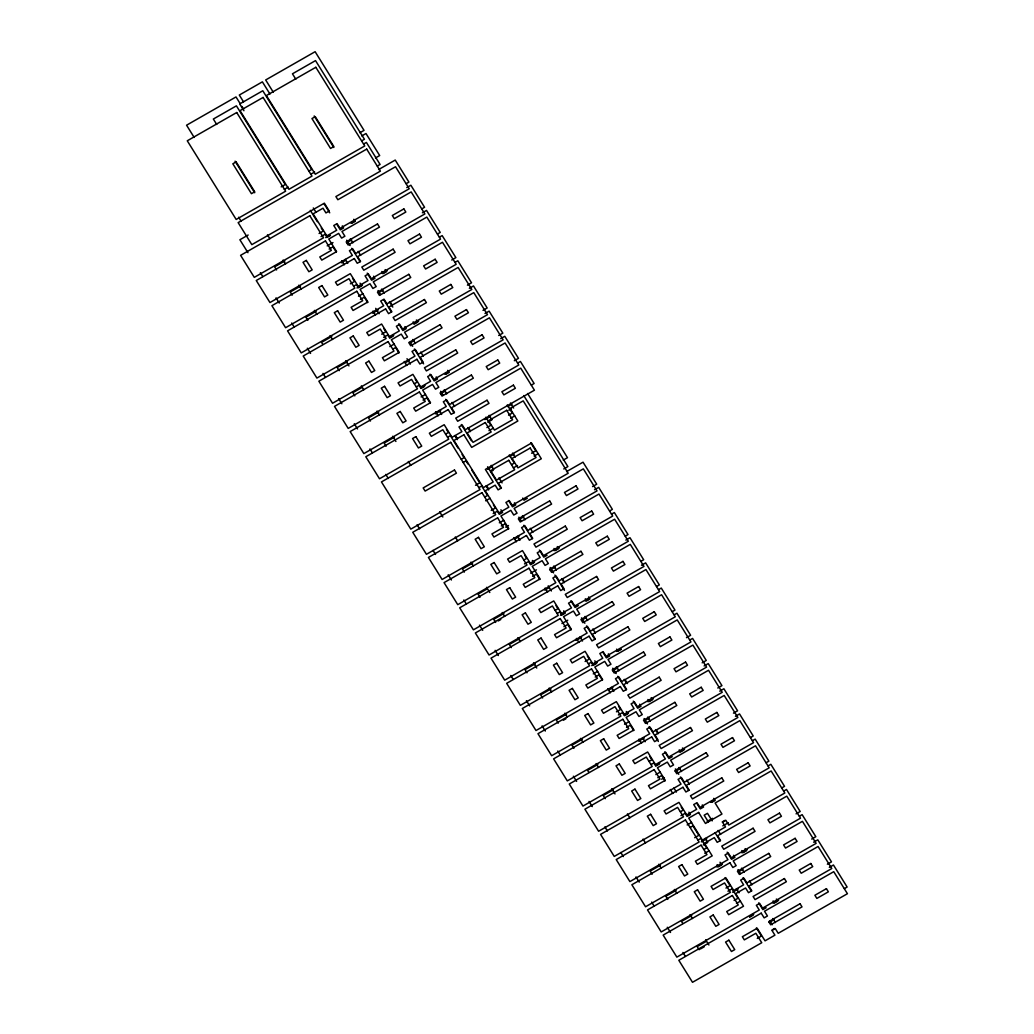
<?xml version="1.0" encoding="UTF-8"?>
<svg xmlns="http://www.w3.org/2000/svg" width="1034" height="1034" viewBox="0 0 1034 1034"><rect width="100%" height="100%" fill="white"/><g stroke="black" fill="none" stroke-linecap="round" stroke-linejoin="round"><path stroke-width="1.5" d="M359.91 132.727L364.033 130.374L315.124 51.7L265.673 79.967L273.273 92.181M361.797 135.919L365.984 133.528L379.685 155.552L375.497 157.944M281.196 186.87L285.319 184.517L236.411 105.843L213.34 119.039L216.713 124.455M308.946 171.011L311.699 169.434L262.791 90.759L239.707 103.956L243.934 110.741M361.693 140.857L364.433 139.28L315.525 60.605L292.454 73.802L295.827 79.23M284.311 189.364L288.266 187.102M310.678 174.281L314.633 172.019M363.645 143.997L366.398 142.434L380.085 164.458L377.332 166.035M248.173 235.015L239.888 239.746L247.953 252.697M378.612 169.563L395.234 160.063L408.921 182.1L406.155 183.677M319.067 233.477L323.215 231.099L321.264 227.958M321.031 236.618L325.167 234.253L327.132 237.393L330.428 235.506M406.763 187.593L410.873 185.241L424.573 207.278L421.807 208.855M284.854 260.956L274.605 266.824L276.556 269.964M325.697 237.613L329.807 235.248M350.965 223.163L354.804 220.966M351.857 223.254L355.153 221.379L353.848 219.273M327.196 245.885L332.987 242.576M329.148 249.039L333 246.842L336.347 252.231M346.7 242.654L351.65 239.836M422.376 212.797L426.525 210.419L440.226 232.443L437.472 234.02M300.506 286.134L290.244 292.002L292.208 295.142M341.349 262.791L345.459 260.426M350.371 283.82L354.52 281.455L352.555 278.301M353.706 286.185L356.471 284.596L358.423 287.749L361.732 285.862L360.052 283.161M439.437 237.161L442.177 235.597L455.878 257.621L451.716 259.999M316.158 311.312L305.896 317.18L307.861 320.32M356.988 287.956L362.482 284.815M382.27 273.519L387.388 270.585M358.501 296.241L362.947 293.695M360.452 299.382L364.304 297.185L367.652 302.587M379.245 292.299L382.955 290.179M455.063 262.352L457.829 260.775L471.517 282.799L467.407 285.164M331.811 336.489L321.548 342.357L322.854 344.451M372.641 313.134L378.134 309.993M381.675 334.176L385.811 331.811L383.86 328.657M383.627 337.33L387.776 334.951L389.728 338.105L393.023 336.218M469.358 288.305L473.482 285.953L487.169 307.977L483.02 310.355M347.45 361.667L337.2 367.522L339.152 370.676M389.663 337.523L393.786 335.171M413.561 323.862L418.692 320.928M389.792 346.597L394.238 344.051M393.036 349.001L395.595 347.54L398.956 352.93M410.537 342.655L414.246 340.535M484.972 313.496L489.134 311.131L502.821 333.155L498.698 335.507M361.822 387.569L352.853 392.7L354.804 395.854M405.315 362.701L409.438 360.349M414.35 383.743L417.116 382.153L415.164 379.013M416.314 386.884L419.08 385.307L421.032 388.448L424.328 386.574M500.663 338.661L504.786 336.308L518.473 358.333L514.325 360.711M378.754 412.023L368.505 417.878L370.456 421.032M420.967 387.879L425.09 385.527M444.866 374.218L448.717 372.02M445.757 374.321L449.053 372.434L447.748 370.34M421.096 396.94L425.543 394.406M423.048 400.093L426.9 397.896L430.247 403.286M440.6 393.721L445.551 390.891M517.659 363.063L520.425 361.473L534.126 383.511L531.373 385.075M394.406 437.188L384.157 443.056L386.109 446.21M435.249 413.846L440.743 410.705M445.654 434.086L448.42 432.509L446.468 429.368M447.606 437.24L450.372 435.663L458.204 448.252M484.868 419.597L490.452 416.405M507.694 406.543L511.882 404.152M487.764 422.208L491.964 419.804M508.741 410.214L511.533 408.611M486.898 427.572L490.853 425.31L485.825 417.219M508.573 415.177L512.282 413.057L507.255 404.966M488.966 430.661L493.089 428.296M510.667 418.253L514.79 415.888M461.306 459.264L464.072 457.687L462.108 454.546M463.219 462.444L466.024 460.841L467.975 463.982M487.557 469.242L492.494 466.424M509.749 456.563L513.924 454.172M490.749 471.685L493.218 470.276M475.511 485.269L479.724 482.865L471.892 470.276M511.546 464.667L514.337 463.077L509.297 454.986M531.579 453.215L535.754 450.824L530.726 442.733M478.91 487.596L481.676 486.006L487.544 495.454L484.985 496.915M513.368 467.898L517.504 465.52M534.1 456.033L538.249 453.668M485.657 500.805L490.103 498.259M563.284 460.078L567.485 457.674L527.586 393.476M491.228 510.408L495.364 508.043L493.412 504.889M563.75 468.945L567.886 466.58L523.747 395.557M493.179 513.562L497.328 511.184L499.28 514.337L502.576 512.45L500.908 509.749M566.554 471.607L583.034 462.185L596.721 484.209L592.572 486.587M527.301 498.31L524.005 500.197L522.7 498.104M499.344 522.829L503.791 520.283M501.309 525.97L505.148 523.773L508.508 529.175M505.678 527.133L508.469 525.543M519.65 519.146L523.837 516.754M594.524 489.741L598.686 487.363L612.374 509.387L609.633 510.964M472.654 563.078L462.405 568.946L464.356 572.086M514.867 538.947L518.99 536.581M523.902 559.976L526.668 558.399L524.716 555.245M524.484 563.918L528.632 561.54L530.584 564.693L533.88 562.806L532.407 560.441M611.585 514.105L614.338 512.541L628.026 534.565L625.26 536.155M487.027 588.992L478.057 594.111L480.009 597.264M530.52 564.112L534.643 561.759M554.017 550.683L559.407 547.593M547.064 555.258L543.768 557.145L539.373 550.062M530.649 573.185L536.439 569.863M532.6 576.326L536.452 574.129L539.8 579.518M550.153 569.954L555.103 567.123M625.828 540.084L629.977 537.719L643.678 559.743L640.925 561.32M503.959 613.433L493.709 619.288L495.661 622.442M544.802 590.078L548.912 587.726M498.22 620.969L500.792 619.508M555.206 610.331L557.972 608.742L556.021 605.601M557.158 613.472L559.924 611.895L561.889 615.036L565.184 613.162L563.711 610.797M641.507 565.249L645.63 562.884L659.33 584.921L656.564 586.498M519.611 638.611L509.348 644.466L511.313 647.62M560.454 615.256L564.564 612.904M585.322 601.038L589.561 598.608M578.368 605.614L575.072 607.501L570.871 600.754M561.953 623.528L567.744 620.219M563.905 626.682L567.756 624.484L571.104 629.874M582.698 619.599L586.407 617.479M658.516 589.651L661.282 588.062L674.982 610.099L672.229 611.663M535.263 663.776L525.001 669.644L526.965 672.798M576.093 640.434L581.586 637.293M585.128 661.476L589.277 659.097L587.312 655.957M588.462 663.828L591.228 662.251L593.18 665.392L596.476 663.505L594.808 660.816M674.181 614.816L676.934 613.24L690.622 635.277L686.473 637.642M550.915 688.954L540.653 694.822L542.604 697.976M591.745 665.612L597.238 662.471M616.626 651.381L620.865 648.964M621.201 649.378L617.905 651.252L616.6 649.158M593.257 673.884L597.691 671.35M595.209 677.037L599.048 674.84L602.408 680.23M612.761 670.652L617.699 667.835M689.82 640.007L692.586 638.417L706.274 660.455L702.164 662.807M566.554 714.132L556.305 720L558.257 723.141M608.768 690.001L612.891 687.649M563.388 720.22L565.947 718.746M616.419 711.819L620.568 709.453L618.616 706.3M618.384 714.972L622.533 712.594L624.484 715.748L627.78 713.861L626.32 711.495M704.115 665.948L708.238 663.595L721.926 685.62L717.777 687.998M582.207 739.31L571.957 745.178L573.909 748.319M624.42 715.179L628.543 712.827M647.917 701.737L653.449 698.583M624.549 724.239L628.995 721.693M626.514 727.393L630.352 725.183L633.713 730.586M645.294 720.31L649.003 718.178M719.729 691.151L723.89 688.773L737.578 710.797L733.455 713.163M597.859 764.488L587.609 770.356L588.915 772.45M638.702 741.132L644.195 737.992M649.106 761.386L651.872 759.809L649.921 756.655M651.071 764.54L653.824 762.95L655.789 766.104L659.085 764.216M735.42 716.304L739.53 713.951L753.23 735.975L750.464 737.565M613.511 789.666L603.261 795.534L605.213 798.675M655.724 765.535L659.847 763.17M679.222 752.093L684.611 749.004M672.268 756.681L668.972 758.555L664.784 751.821M655.853 774.595L660.299 772.049M657.805 777.736L661.657 775.539L665.004 780.941M661.631 779.222L664.371 777.646M675.357 771.364L680.307 768.533M752.416 740.706L755.182 739.129L768.882 761.153L766.129 762.73M680.411 811.742L683.177 810.152L681.212 807.011M680.979 815.671L685.128 813.306L687.08 816.446L690.389 814.572L688.915 812.207M768.094 765.871L770.834 764.307L784.535 786.331L781.756 787.908M710.785 802.294L714.494 800.174M711.806 802.319L715.101 800.432L713.796 798.338M687.158 824.951L691.604 822.405M690.389 827.355L692.961 825.895L698.829 835.33L694.68 837.708M707.14 821.435L712.568 818.333M722.223 821.952L725.002 820.376M698.015 840.06L700.781 838.484L706.649 847.919L704.089 849.392M722.805 825.895L728.337 822.728M783.72 791.062L786.486 789.472L800.174 811.509L796.064 813.861M660.467 865.199L650.205 871.055L652.157 874.208M701.298 841.844L706.791 838.703M703.262 844.985L707.372 842.632M704.761 853.27L709.208 850.724M799.385 816.227L802.138 814.65L815.826 836.687L811.677 839.065M676.107 890.364L665.857 896.232L667.809 899.386M716.95 867.022L722.443 863.881M741.817 852.804L747.349 849.638M739.194 871.365L742.903 869.245M725.971 888.064L730.12 885.686L725.092 877.595M727.936 891.205L732.085 888.839L737.953 898.275L734.101 900.472M813.629 842.206L817.791 839.828L831.478 861.865L827.355 864.217M691.759 915.542L681.509 921.41L682.815 923.504M732.602 892.2L738.095 889.059M736.454 903.393L740.499 901.079M829.32 867.358L833.443 865.006L847.13 887.043L844.364 888.62M706.132 941.457L697.162 946.588L699.113 949.729M749.624 916.589L753.747 914.237M773.122 903.147L778.654 899.994M749.689 917.158L752.985 915.271M766.168 907.736L762.872 909.623L758.685 902.876M700.393 949.005L704.244 946.808M769.257 922.418L774.207 919.601M757.276 938.407L761.425 936.041L756.397 927.95M772.139 929.915L774.608 928.506M510.486 402.989L513.627 408.029M314.194 115.95L333.801 147.5M489.121 415.332L491.641 419.377M512.593 453.099L515.113 457.144M385.139 269.628L386.445 271.722L383.149 273.609L381.843 271.515M416.443 319.984L417.749 322.078L414.453 323.965L413.148 321.871M557.3 546.572L558.606 548.666L555.31 550.553L554.004 548.459M588.604 596.928L589.897 599.022L586.601 600.909L585.309 598.802M651.2 697.627L652.506 699.721L649.21 701.608L647.904 699.514M682.505 747.983L683.81 750.077L680.514 751.964L679.209 749.87M745.1 848.681L746.406 850.788L743.11 852.675L741.805 850.568M776.405 899.037L777.71 901.144L774.414 903.018L773.109 900.924M269.977 94.068L262.377 81.854L239.306 95.05L243.52 101.836M390.774 302.768L392.338 305.288M468.635 428.024L470.199 430.545M562.535 579.079L564.099 581.599M625.143 679.79L627.483 683.564M656.435 730.146L657.999 732.667M342.306 225.877L343.611 227.971L340.315 229.858L336.955 224.456M350.319 238.764L352.84 242.809M358.139 251.352L360.659 255.398M373.61 276.22L374.915 278.327L371.62 280.214L367.212 273.131M381.624 289.119L384.131 293.165M389.443 301.695L392.804 307.098M404.901 326.576L406.207 328.67L402.911 330.557L398.723 323.823M412.915 339.462L415.435 343.508M420.748 352.051L423.255 356.097M436.206 376.932L437.511 379.026L434.215 380.913L430.028 374.166M444.219 389.818L446.74 393.864M452.039 402.407L454.559 406.452M467.691 427.585L470.212 431.63M491.176 465.352L493.683 469.397M498.944 477.85L502.072 482.878M514.454 502.808L515.759 504.915L512.463 506.802L508.56 500.508M522.467 515.707L524.988 519.753M530.3 528.284L532.807 532.342M553.772 566.05L556.292 570.096M561.591 578.639L564.112 582.685M585.076 616.406L587.583 620.452M592.896 628.995L595.416 633.041M608.367 653.876L609.672 655.97L606.363 657.857L603.016 652.454M616.367 666.762L618.888 670.808M624.2 679.351L626.72 683.396M639.658 704.219L640.964 706.325L637.668 708.212L633.273 701.13M647.672 717.118L650.192 721.163M655.504 729.707L658.012 733.752M678.976 767.461L681.484 771.506M686.796 780.05L689.316 784.095M702.267 804.93L703.572 807.024L700.276 808.911L696.916 803.521M712.18 820.88L707.476 813.319L704.18 815.206L708.38 821.952M718.1 830.405L720.62 834.451M733.558 855.286L734.864 857.38L731.568 859.267L727.173 852.184M741.572 868.172L744.092 872.218M749.404 880.761L751.912 884.807M772.876 918.528L775.397 922.574M324.017 203.633L329.717 212.81M346.739 240.198L350.099 245.588M351.767 248.289L360.155 261.77M378.043 290.554L380.564 294.6M383.911 299.989L391.459 312.126M410.188 342.254L412.695 346.3M414.376 348.988L423.591 363.826M440.639 391.253L443.159 395.298M445.68 399.344L454.055 412.837M461.319 424.522L471.388 440.704M487.596 466.786L501.012 488.358M518.9 517.142L521.407 521.188M523.928 525.233L532.316 538.714M550.191 567.485L553.552 572.888M554.883 575.033L564.448 590.414M581.496 617.841L584.856 623.243M586.524 625.932L594.912 639.426M612.8 668.197L616.148 673.586M617.828 676.288L626.216 689.768M644.104 718.552L647.452 723.942M649.132 726.644L658.348 741.481M675.396 768.895L678.756 774.298M680.424 776.999L688.812 790.48M715.089 832.745L720.116 840.836M738.005 869.607L740.512 873.652M743.032 877.698L751.421 891.192M769.916 920.945L772.269 924.719M455.839 436.193L457.519 438.894M487.04 486.381L488.681 489.03M313.302 207.976L315.848 212.048M345.24 259.34L347.747 263.386M375.704 308.339L379.051 313.741M406.995 358.695L410.356 364.084M439.14 410.395L441.66 414.44M454.792 435.572L457.299 439.618M486.096 485.928L488.604 489.974M517.388 536.284L519.908 540.33M548.201 585.839L551.393 590.983M579.996 636.983L582.504 641.028M611.288 687.339L613.808 691.384M642.592 737.694L645.113 741.74M673.897 788.037L676.404 792.083M705.201 838.393L707.708 842.439M720.013 862.227L721.68 864.915L718.384 866.802L717.079 864.708M736.492 888.749L739.013 892.794M310.303 210.329L317.348 221.664M341.659 260.775L344.18 264.82M372.964 311.131L375.471 315.176M404.268 361.473L406.776 365.519M435.56 411.829L438.08 415.875M513.82 537.719L516.328 541.764M545.112 588.062L547.632 592.107M576.416 638.417L578.937 642.463M607.721 688.773L610.228 692.819M639.012 739.129L641.532 743.175M670.316 789.472L672.837 793.517M240.224 103.71L236.01 96.938L186.572 125.204L194.159 137.419M241.917 106.424L243.597 109.139M235.08 161.188L254.687 192.738M267.47 234.873L269.887 238.751M283.122 260.051L285.539 263.928M298.774 285.216L301.191 289.106M314.426 310.394L316.843 314.284M330.079 335.572L332.496 339.462M345.731 360.75L348.949 365.933M361.383 385.928L363.8 389.818M377.022 411.105L379.439 414.996M392.674 436.283L395.906 441.466M408.327 461.461L410.744 465.339M439.631 511.804L442.849 516.987M455.283 536.982L457.7 540.872M470.935 562.16L473.352 566.05M486.575 587.338L489.806 592.521M502.227 612.516L504.644 616.406M517.879 637.694L520.296 641.584M533.531 662.872L536.749 668.054M549.183 688.049L551.6 691.927M564.835 713.214L567.252 717.105M580.488 738.392L582.905 742.283M596.127 763.57L598.544 767.461M611.779 788.748L615.01 793.931M627.431 813.926L629.848 817.816M643.083 839.104L645.5 842.994M658.736 864.282L661.153 868.172M674.388 889.46L676.805 893.337M690.04 914.638L692.457 918.515M705.679 939.803L708.91 944.998M238.634 217.23L241.051 221.121M260.374 272.692L262.791 276.582M276.026 297.87L279.245 303.052M291.678 323.047L294.095 326.938M307.331 348.225L310.549 353.408M322.983 373.403L325.4 377.294M338.635 398.581L341.853 403.764M354.274 423.759L357.506 428.942M369.926 448.937L372.343 452.814M385.772 474.425L388.293 478.471M417.077 524.781L419.597 528.826M433.013 550.398L435.521 554.444M448.187 574.814L451.406 579.996M463.827 599.991L466.244 603.882M479.479 625.169L482.71 630.352M495.131 650.347L498.349 655.53M510.783 675.525L513.2 679.403M526.435 700.69L529.654 705.873M542.087 725.868L545.306 731.051M557.74 751.046L560.157 754.936M573.379 776.224L576.61 781.407M589.031 801.402L592.262 806.585M604.877 826.89L607.397 830.935M620.814 852.52L623.321 856.566M635.988 876.935L639.206 882.118M651.64 902.113L654.057 905.991M667.292 927.278L670.51 932.461M682.931 952.456L685.348 956.347M236.721 112.525L187.27 140.792L236.179 219.467L285.63 191.2L236.721 112.525M263.088 97.442L240.017 110.638L288.925 189.312L311.997 176.116L263.088 97.442M315.835 67.288L266.384 95.555L315.292 174.229L364.743 145.962L315.835 67.288M236.14 161.899L232.844 163.786L251.43 193.681L254.726 191.807L236.14 161.899M315.254 116.674L311.958 118.561L330.544 148.457L333.84 146.57L315.254 116.674M366.695 149.103L238.143 222.62L251.831 244.644L324.353 203.181L329.239 211.052L325.943 212.926L323.009 208.209L313.121 213.87L326.822 235.894L336.709 230.246L333.775 225.515L337.071 223.641L340.005 228.359L409.231 188.77L395.531 166.745L337.847 199.73L335.895 196.576L380.396 171.14L366.695 149.103M309.825 215.744L240.599 255.333L254.299 277.358L323.526 237.781L309.825 215.744M325.477 240.922L256.251 280.511L269.952 302.535L352.361 255.411L349.427 250.693L352.723 248.806L355.657 253.537L424.871 213.948L411.183 191.923L341.957 231.5L344.891 236.217L341.595 238.104L338.661 233.387L328.773 239.048L336.593 251.624L321.768 260.116L319.803 256.962L331.345 250.37L325.477 240.922M306.31 260.413L303.014 262.3L308.882 271.735L312.178 269.861L306.31 260.413M377.488 223.977L346.183 241.891L348.135 245.032L379.452 227.131L377.488 223.977M403.867 208.907L392.325 215.499L394.29 218.652L405.819 212.048L403.867 208.907M354.313 258.565L271.903 305.689L285.591 327.713L354.817 288.137L348.949 278.689L337.42 285.294L335.455 282.14L350.293 273.661L358.113 286.25L368.001 280.589L365.067 275.871L368.363 273.984L371.296 278.715L440.523 239.125L426.835 217.101L357.609 256.678L360.543 261.395L357.247 263.282L354.313 258.565M321.962 285.591L318.666 287.478L324.534 296.913L327.83 295.026L321.962 285.591M393.14 249.155L361.822 267.056L363.787 270.21L395.104 252.309L393.14 249.155M419.52 234.085L407.978 240.676L409.929 243.817L421.471 237.225L419.52 234.085M356.782 291.278L287.555 330.854L301.243 352.891L383.653 305.767L380.719 301.049L384.015 299.162L386.949 303.88L456.175 264.303L442.487 242.279L373.261 281.855L376.195 286.573L372.899 288.46L369.965 283.743L360.078 289.391L367.897 301.98L353.059 310.458L351.108 307.318L362.65 300.726L356.782 291.278M337.614 310.769L334.318 312.656L340.186 322.091L343.482 320.204L337.614 310.769M408.792 274.333L377.475 292.234L379.439 295.388L410.757 277.487L408.792 274.333M435.172 259.25L423.63 265.854L425.581 268.995L437.123 262.403L435.172 259.25M385.617 308.92L303.208 356.032L316.895 378.069L386.121 338.48L380.253 329.045L368.711 335.636L366.76 332.496L381.598 324.017L389.417 336.606L399.305 330.945L396.371 326.227L399.667 324.34L402.601 329.058L471.827 289.481L458.127 267.457L388.913 307.033L391.847 311.751L388.551 313.638L385.617 308.92M353.266 335.947L349.97 337.834L355.838 347.269L359.134 345.382L353.266 335.947M424.444 299.511L393.127 317.412L395.091 320.566L426.396 302.652L424.444 299.511M450.811 284.428L439.282 291.032L441.234 294.173L452.776 287.581L450.811 284.428M388.073 341.634L318.86 381.21L332.547 403.247L414.957 356.123L412.023 351.405L415.319 349.518L418.253 354.235L487.479 314.659L473.779 292.635L404.565 332.211L407.499 336.929L404.204 338.816L401.257 334.098L391.369 339.747L399.202 352.336L384.364 360.814L382.412 357.674L393.941 351.069L388.073 341.634M368.918 361.124L365.622 362.999L371.49 372.447L374.786 370.56L368.918 361.124M440.096 324.689L408.779 342.59L410.731 345.744L442.048 327.83L440.096 324.689M466.463 309.605L454.934 316.21L456.886 319.351L468.428 312.759L466.463 309.605M416.909 359.276L334.499 406.388L348.199 428.412L417.426 388.836L411.558 379.4L400.016 385.992L398.064 382.851L412.889 374.36L420.722 386.949L430.609 381.3L427.675 376.583L430.971 374.696L433.905 379.413L503.131 339.837L489.431 317.8L420.205 357.389L423.139 362.107L419.843 363.994L416.909 359.276M384.57 386.302L381.275 388.177L387.143 397.625L390.438 395.738L384.57 386.302M455.748 349.867L424.431 367.768L426.383 370.922L457.7 353.008L455.748 349.867M482.115 334.783L470.573 341.388L472.538 344.529L484.067 337.937L482.115 334.783M419.377 391.989L350.151 431.566L363.852 453.59L446.261 406.478L443.327 401.761L446.623 399.874L449.557 404.591L518.784 365.015L505.083 342.978L435.857 382.567L438.791 387.285L435.495 389.172L432.561 384.441L422.673 390.102L430.506 402.691L415.668 411.17L413.703 408.029L425.245 401.425L419.377 391.989M400.21 411.467L396.914 413.354L402.795 422.803L406.091 420.916L400.21 411.467M471.401 375.045L440.083 392.946L442.035 396.087L473.352 378.186L471.401 375.045M497.768 359.961L486.226 366.553L488.19 369.707L499.719 363.115L497.768 359.961M448.213 409.619L365.803 456.744L379.504 478.768L448.717 439.192L442.849 429.756L431.32 436.348L429.356 433.194L444.193 424.716L452.013 437.304L461.914 431.656L458.98 426.926L462.276 425.052L465.21 429.769L534.423 390.193L520.735 368.156L451.509 407.732L454.443 412.463L451.147 414.35L448.213 409.619M415.862 436.645L412.566 438.532L418.434 447.981L421.73 446.093L415.862 436.645M487.04 400.223L455.736 418.124L457.687 421.265L489.004 403.363L487.04 400.223M513.42 385.139L501.878 391.731L503.842 394.885L515.371 388.28L513.42 385.139M450.682 442.332L381.456 481.922L410.795 529.124L480.022 489.547L450.682 442.332M463.865 434.797L453.978 440.458L483.317 487.66L493.205 481.999L485.385 469.423L531.528 443.03L541.312 458.76L498.466 483.266L501.4 487.983L498.104 489.87L495.17 485.153L485.269 490.801L498.97 512.838L508.857 507.177L505.923 502.459L509.219 500.572L512.153 505.303L568.196 473.262L523.204 400.869L510.008 408.417L517.84 421.006L471.685 447.386L463.865 434.797M485.295 422.544L467.161 432.91L473.029 442.358L491.163 431.992L485.295 422.544M506.712 410.291L488.591 420.657L494.459 430.105L512.58 419.739L506.712 410.291M454.482 470.018L423.164 487.932L425.129 491.072L456.433 473.171L454.482 470.018M508.767 460.311L490.633 470.677L496.501 480.125L514.635 469.759L508.767 460.311M530.196 448.058L512.063 458.424L517.931 467.872L536.064 457.506L530.196 448.058M481.973 492.688L412.76 532.277L426.447 554.302L495.674 514.725L481.973 492.688M497.625 517.866L428.412 557.442L442.1 579.479L524.509 532.355L521.575 527.637L524.871 525.75L527.805 530.468L597.032 490.892L583.331 468.867L514.118 508.444L517.052 513.161L513.756 515.048L510.809 510.331L500.921 515.979L508.754 528.568L493.916 537.047L491.964 533.906L503.493 527.314L497.625 517.866M478.471 537.357L475.175 539.244L481.043 548.679L484.339 546.792L478.471 537.357M549.649 500.921L518.331 518.822L520.283 521.976L551.6 504.075L549.649 500.921M576.016 485.838L564.486 492.442L566.438 495.583L577.98 488.992L576.016 485.838M526.461 535.509L444.051 582.62L457.752 604.657L526.978 565.068L521.11 555.633L509.568 562.225L507.616 559.084L522.441 550.605L530.274 563.194L540.162 557.533L537.228 552.815L540.524 550.928L543.457 555.646L612.684 516.069L598.983 494.045L529.757 533.622L532.691 538.339L529.395 540.226L526.461 535.509M494.123 562.535L490.827 564.422L496.695 573.857L499.991 571.97L494.123 562.535M565.301 526.099L533.983 544L535.935 547.154L567.252 529.24L565.301 526.099M591.668 511.016L580.126 517.62L582.09 520.761L593.619 514.169L591.668 511.016M528.93 568.222L459.703 607.798L473.404 629.835L555.814 582.711L552.88 577.993L556.176 576.106L559.11 580.824L628.336 541.247L614.635 519.223L545.409 558.799L548.343 563.517L545.047 565.404L542.113 560.687L532.226 566.335L540.045 578.924L525.22 587.402L523.256 584.262L534.798 577.657L528.93 568.222M509.762 587.713L506.466 589.587L512.347 599.035L515.643 597.148L509.762 587.713M580.953 551.277L549.636 569.178L551.587 572.332L582.905 554.418L580.953 551.277M607.32 536.194L595.778 542.798L597.742 545.939L609.272 539.347L607.32 536.194M557.765 585.851L475.356 632.976L489.056 655L558.27 615.424L552.402 605.989L540.872 612.58L538.908 609.44L553.746 600.948L561.565 613.537L571.466 607.889L568.532 603.171L571.828 601.284L574.762 606.002L643.975 566.425L630.288 544.388L561.061 583.977L563.995 588.695L560.699 590.582L557.765 585.851M525.414 612.891L522.118 614.765L527.986 624.213L531.282 622.326L525.414 612.891M596.592 576.455L565.288 594.356L567.239 597.51L598.557 579.596L596.592 576.455M622.972 561.372L611.43 567.976L613.395 571.117L624.924 564.525L622.972 561.372M560.234 618.578L491.008 658.154L504.695 680.178L587.105 633.067L584.171 628.349L587.467 626.462L590.401 631.179L659.627 591.603L645.94 569.566L576.713 609.155L579.647 613.873L576.352 615.76L573.418 611.029L563.53 616.691L571.35 629.279L556.525 637.758L554.56 634.617L566.102 628.013L560.234 618.578M541.066 638.056L537.77 639.943L543.638 649.391L546.934 647.504L541.066 638.056M612.244 601.633L580.927 619.534L582.892 622.675L614.209 604.774L612.244 601.633M638.624 586.549L627.082 593.141L629.034 596.295L640.576 589.703L638.624 586.549M589.07 636.207L506.66 683.332L520.348 705.356L589.574 665.78L583.706 656.344L572.164 662.936L570.212 659.782L585.05 651.304L592.87 663.893L602.757 658.244L599.823 653.514L603.119 651.64L606.053 656.357L675.28 616.781L661.592 594.744L592.366 634.32L595.3 639.051L592.004 640.925L589.07 636.207M556.719 663.233L553.423 665.12L559.291 674.569L562.586 672.682L556.719 663.233M627.897 626.811L596.579 644.712L598.544 647.853L629.861 629.952L627.897 626.811M654.264 611.727L642.734 618.319L644.686 621.473L656.228 614.868L654.264 611.727M591.526 668.92L522.312 708.51L536 730.534L618.41 683.422L615.476 678.692L618.771 676.818L621.705 681.535L690.932 641.946L677.231 619.922L608.018 659.498L610.952 664.229L607.656 666.103L604.722 661.385L594.821 667.046L602.654 679.635L587.816 688.114L585.864 684.96L597.406 678.369L591.526 668.92M572.371 688.411L569.075 690.298L574.943 699.734L578.239 697.86L572.371 688.411M643.549 651.976L612.231 669.89L614.196 673.031L645.5 655.129L643.549 651.976M669.916 636.905L658.387 643.497L660.338 646.651L671.88 640.046L669.916 636.905M620.361 686.563L537.964 733.688L551.652 755.712L620.878 716.135L615.01 706.687L603.468 713.292L601.517 710.138L616.342 701.659L624.174 714.248L634.062 708.587L631.128 703.87L634.424 701.983L637.358 706.713L706.584 667.124L692.883 645.1L623.657 684.676L626.604 689.394L623.295 691.281L620.361 686.563M588.023 713.589L584.727 715.476L590.595 724.912L593.891 723.037L588.023 713.589M659.201 677.154L627.884 695.068L629.835 698.209L661.153 680.307L659.201 677.154M685.568 662.083L674.039 668.675L675.99 671.829L687.532 665.224L685.568 662.083M622.83 719.276L553.604 758.853L567.304 780.89L649.714 733.765L646.78 729.048L650.076 727.161L653.01 731.891L722.236 692.302L708.536 670.278L639.309 709.854L642.243 714.572L638.947 716.459L636.013 711.741L626.126 717.389L633.958 729.978L619.12 738.47L617.169 735.316L628.698 728.724L622.83 719.276M603.675 738.767L600.379 740.654L606.247 750.089L609.543 748.202L603.675 738.767M674.853 702.332L643.536 720.233L645.487 723.386L676.805 705.485L674.853 702.332M701.22 687.261L689.678 693.853L691.643 696.994L703.172 690.402L701.22 687.261M651.666 736.919L569.256 784.031L582.956 806.068L652.183 766.491L646.302 757.043L634.773 763.635L632.808 760.494L647.646 752.015L655.478 764.604L665.366 758.943L662.432 754.225L665.728 752.338L668.662 757.056L737.875 717.48L724.188 695.455L654.961 735.032L657.895 739.749L654.6 741.636L651.666 736.919M619.314 763.945L616.018 765.832L621.899 775.267L625.195 773.38L619.314 763.945M690.505 727.509L659.188 745.411L661.14 748.564L692.457 730.663L690.505 727.509M716.872 712.426L705.33 719.031L707.295 722.171L718.824 715.58L716.872 712.426M654.134 769.632L584.908 809.208L598.608 831.246L681.018 784.121L678.071 779.403L681.38 777.516L684.314 782.234L753.528 742.658L739.84 720.633L670.614 760.21L673.548 764.927L670.252 766.814L667.318 762.097L657.43 767.745L665.25 780.334L650.425 788.813L648.46 785.672L660.002 779.067L654.134 769.632M634.966 789.123L631.671 791.01L637.539 800.445L640.834 798.558L634.966 789.123M706.144 752.687L674.84 770.589L676.792 773.742L708.109 755.828L706.144 752.687M732.524 737.604L720.982 744.209L722.947 747.349L734.476 740.758L732.524 737.604M682.97 787.275L600.56 834.386L614.248 856.423L683.474 816.834L677.606 807.399L666.077 813.991L664.112 810.85L678.95 802.371L686.77 814.947L696.658 809.299L693.724 804.581L697.019 802.694L699.953 807.412L769.18 767.835L755.492 745.811L686.266 785.388L689.2 790.105L685.904 791.992L682.97 787.275M650.619 814.301L647.323 816.175L653.191 825.623L656.487 823.736L650.619 814.301M721.797 777.865L690.479 795.766L692.444 798.92L723.761 781.006L721.797 777.865M748.177 762.782L736.635 769.386L738.586 772.527L750.128 765.936L748.177 762.782M685.439 819.988L616.212 859.564L629.9 881.588L699.126 842.012L685.439 819.988M698.622 812.44L688.734 818.101L702.422 840.125L725.493 826.941L722.559 822.211L725.855 820.337L728.789 825.054L784.832 793.013L771.144 770.976L715.101 803.017L721.952 814.042L705.459 823.465L698.622 812.44M701.078 845.166L631.864 884.742L645.552 906.766L727.962 859.655L725.028 854.937L728.324 853.05L731.258 857.768L800.484 818.191L786.784 796.154L717.57 835.743L720.504 840.461L717.208 842.348L714.274 837.618L704.374 843.279L712.206 855.868L697.368 864.346L695.417 861.193L706.959 854.601L701.078 845.166M681.923 864.644L678.627 866.531L684.495 875.979L687.791 874.092L681.923 864.644M753.101 828.221L721.784 846.122L723.748 849.263L755.053 831.362L753.101 828.221M779.468 813.138L767.939 819.729L769.891 822.883L781.433 816.291L779.468 813.138M729.914 862.795L647.517 909.92L661.204 931.944L730.431 892.368L724.563 882.92L713.021 889.524L711.069 886.371L725.894 877.892L733.726 890.481L743.614 884.833L740.68 880.102L743.976 878.228L746.91 882.946L816.136 843.369L802.436 821.332L733.209 860.908L736.156 865.639L732.847 867.513L729.914 862.795M697.575 889.822L694.279 891.709L700.147 901.157L703.443 899.27L697.575 889.822M768.753 853.386L737.436 871.3L739.388 874.441L770.705 856.54L768.753 853.386M795.12 838.316L783.591 844.907L785.543 848.061L797.085 841.456L795.12 838.316M732.382 895.509L663.156 935.098L676.856 957.122L759.266 910.01L756.332 905.28L759.628 903.393L762.562 908.123L831.788 868.534L818.088 846.51L748.862 886.086L751.796 890.817L748.5 892.691L745.566 887.973L735.678 893.635L743.511 906.223L728.673 914.702L726.721 911.549L738.25 904.957L732.382 895.509M713.227 915L709.931 916.887L715.799 926.322L719.095 924.448L713.227 915M784.405 878.564L753.088 896.478L755.04 899.619L786.357 881.718L784.405 878.564M810.772 863.493L799.23 870.085L801.195 873.239L812.724 866.634L810.772 863.493M761.218 913.151L678.808 960.276L692.509 982.3L761.735 942.724L755.854 933.275L744.325 939.88L742.36 936.726L757.198 928.248L765.031 940.837L774.918 935.175L771.984 930.458L775.28 928.571L778.214 933.301L847.428 893.712L833.74 871.688L764.514 911.264L767.448 915.982L764.152 917.869L761.218 913.151M728.867 940.177L725.571 942.064L731.452 951.5L734.747 949.626L728.867 940.177M800.058 903.742L768.74 921.656L770.692 924.797L802.009 906.896L800.058 903.742M826.424 888.671L814.882 895.263L816.847 898.417L828.376 891.812L826.424 888.671"/></g></svg>
